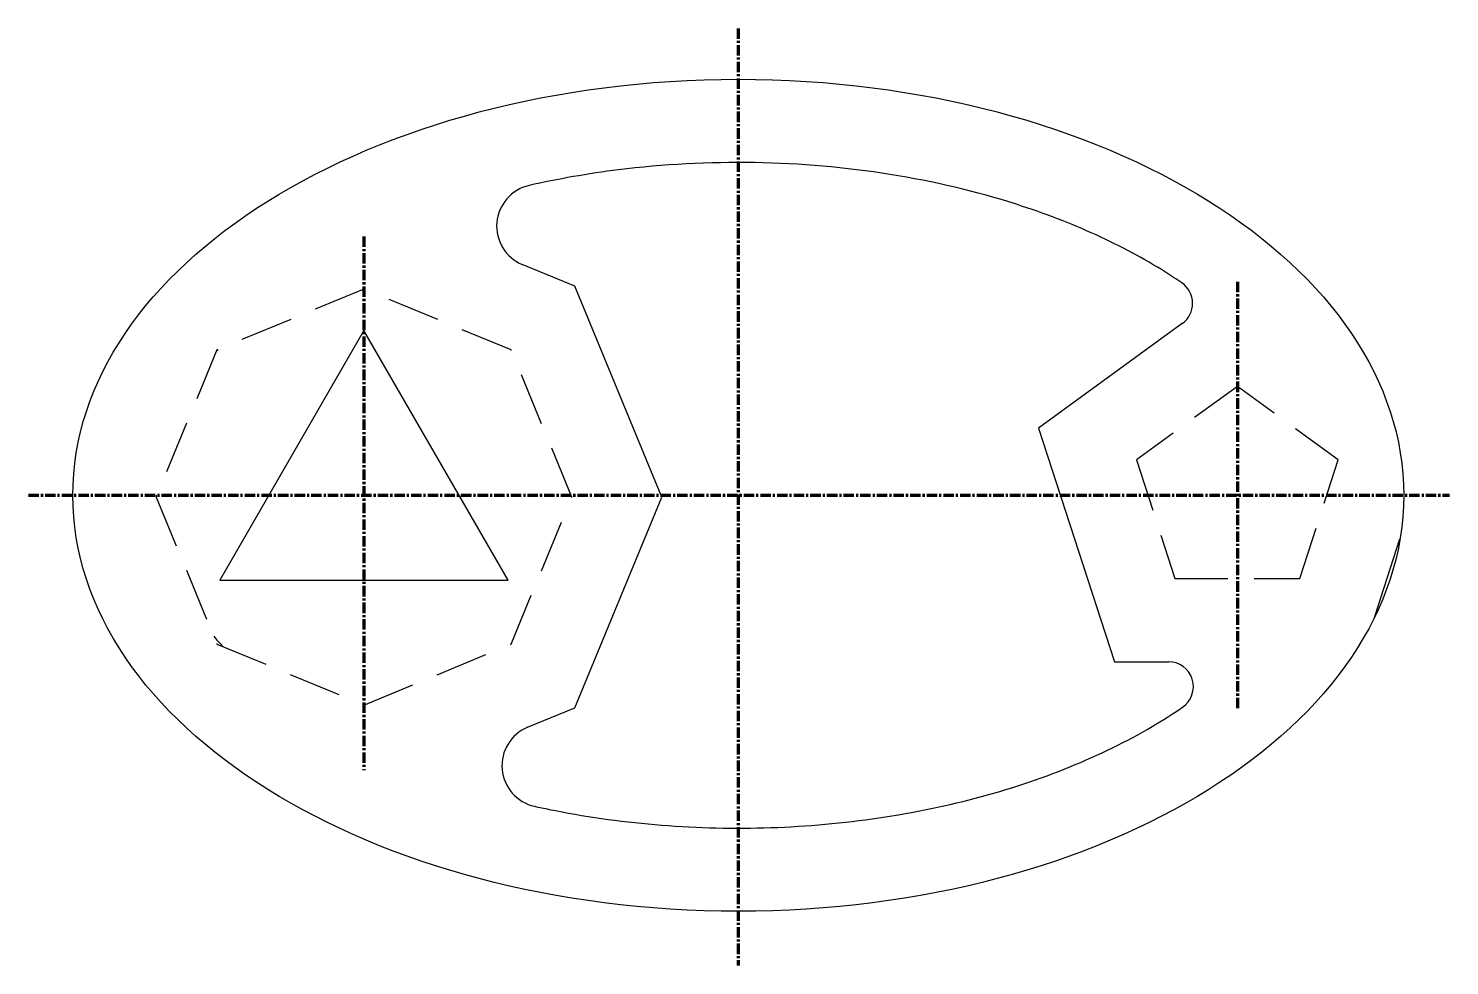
# Model space of a CAD drawing. Header units: millimetres. Extents: x 3445 to 3616, y 1552 to 1665.
import ezdxf

# ---------------------------------------------------------------- set-up
doc = ezdxf.new("R2010")
doc.units = ezdxf.units.MM
doc.linetypes.add('CENTER', pattern=[2, 1.25, -0.25, 0.25, -0.25])
doc.linetypes.add('HIDDEN', pattern=[9.525, 6.35, -3.175])
doc.layers.get('0').update_dxf_attribs({"color": 130})
doc.layers.add('Center', color=50, linetype='CENTER', lineweight=158)
doc.layers.add('Hidden', color=10, linetype='HIDDEN', lineweight=30)

msp = doc.modelspace()

# ---------------------------------------------------------------- linework, layer by layer
for p, q in [((3510.51, 1633.61), (3504.21, 1636.21)), ((3521, 1608.27), (3510.51, 1633.61)), ((3583.56, 1629.12), (3566.29, 1616.56)), ((3566.29, 1616.56), (3575.41, 1588.48)), ((3510.51, 1582.94), (3521, 1608.27)), ((3575.41, 1588.48), (3581.89, 1588.48)), ((3504.85, 1580.6), (3510.51, 1582.94))]:
    msp.add_line(p, q)
msp.add_lwpolyline([(3485.18, 1628.27), (3467.86, 1598.27), (3502.5, 1598.27)], close=True)
msp.add_lwpolyline([(3606.71, 1593.92), (3609.73, 1603.23)])
for centre, radius, start, end in [((3506.13, 1640.83), 5, 102.8216, 247.5), ((3581.8, 1631.54), 3, 306, 55.7426), ((3581.8, 1631.54), 3, 306, 55.7426), ((3581.89, 1585.48), 3, 304.3698, 90), ((3506.77, 1575.98), 5, 112.5, 257.5486)]:
    msp.add_arc(centre, radius, start, end)
msp.add_ellipse((3530.18, 1608.48), major_axis=(80, 0), ratio=0.625)
for points, knots in [([(3583.49, 1634.02), (3582.85, 1634.45), (3582.2, 1634.88), (3578.98, 1636.9), (3576.19, 1638.4), (3570.19, 1641.14), (3566.98, 1642.37), (3558.83, 1644.99), (3553.71, 1646.2), (3543.12, 1647.89), (3537.64, 1648.37), (3526.66, 1648.55), (3521.15, 1648.26), (3512.11, 1647.14), (3508.51, 1646.5), (3505.02, 1645.71)], [0.742569, 0.742569, 0.742569, 0.742569, 0.783644, 0.783644, 0.940373, 0.940373, 1.097102, 1.097102, 1.320546, 1.320546, 1.543989, 1.543989, 1.767433, 1.767433, 1.920133, 1.920133, 1.920133, 1.920133]), ([(3505.69, 1571.1), (3506.27, 1570.97), (3506.85, 1570.85), (3511.56, 1569.89), (3515.83, 1569.28), (3524.5, 1568.53), (3528.9, 1568.4), (3537.65, 1568.63), (3542.01, 1568.99), (3550.53, 1570.19), (3554.69, 1571.02), (3562.65, 1573.11), (3566.46, 1574.38), (3573.59, 1577.28), (3576.91, 1578.91), (3581.2, 1581.43), (3582.42, 1582.21), (3583.59, 1583)], [4.372857, 4.372857, 4.372857, 4.372857, 4.397992, 4.397992, 4.576195, 4.576195, 4.754397, 4.754397, 4.9326, 4.9326, 5.110802, 5.110802, 5.289005, 5.289005, 5.467207, 5.467207, 5.542743, 5.542743, 5.542743, 5.542743])]:
    msp.add_open_spline(points, degree=3, knots=knots)
for points in [[(3467.61, 1626), (3467.55, 1625.93), (3467.49, 1625.86), (3467.43, 1625.79)], [(3460.18, 1608.48), (3460.18, 1608.41), (3460.18, 1608.34), (3460.18, 1608.27)], [(3467.11, 1591.55), (3467.46, 1591.13), (3467.82, 1590.72), (3468.2, 1590.3)]]:
    msp.add_open_spline(points, degree=3)
at = {"layer": 'Center'}
for p, q in [((3530.18, 1664.59), (3530.18, 1551.96)), ((3485.18, 1639.58), (3485.18, 1575.43)), ((3590.18, 1634.14), (3590.18, 1582.91)), ((3444.84, 1608.48), (3615.69, 1608.48))]:
    msp.add_line(p, q, dxfattribs=at)
at = {"layer": 'Hidden'}
for points in [[(3510.18, 1608.27), (3502.86, 1625.95), (3485.18, 1633.27), (3467.5, 1625.95), (3460.18, 1608.27), (3467.5, 1590.6), (3485.18, 1583.27), (3502.86, 1590.6)], [(3582.68, 1598.48), (3597.68, 1598.48), (3602.31, 1612.74), (3590.18, 1621.56), (3578.04, 1612.74)]]:
    msp.add_lwpolyline(points, close=True, dxfattribs=at)

doc.saveas('drawing.dxf')
